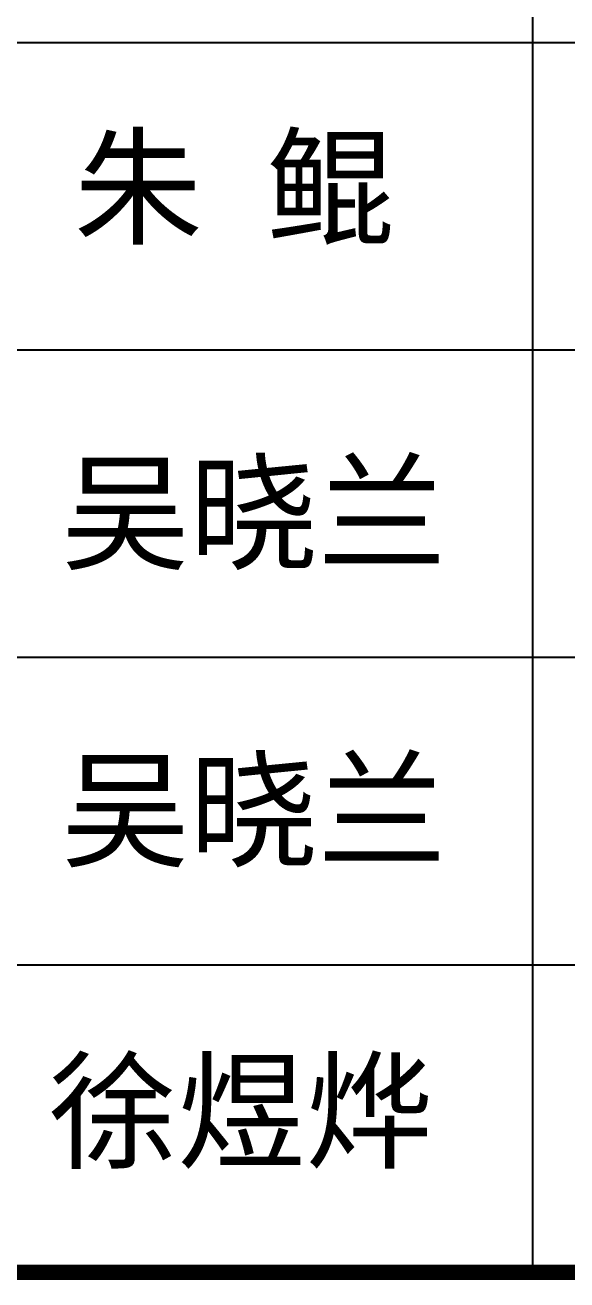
# Model space of a CAD drawing. Extents: x -417156 to 1571408, y 205758 to 1045562.
# Drawn here: x 918144 to 919907, y 1020801 to 1024882 of the extents above; entities that cross this region are included whole.
import ezdxf

# ---------------------------------------------------------------- set-up
doc = ezdxf.new("R2010")
doc.units = 0
doc.header["$LTSCALE"] = 1000
doc.header["$MEASUREMENT"] = 0
for name, color, linetype in [('PP-PM-TK', 7, 'CONTINUOUS'), ('PUB_TITLE', 4, 'CONTINUOUS'), ('签名', 255, 'CONTINUOUS')]:
    doc.layers.add(name, color=color, linetype=linetype)
doc.styles.add('-黑体', font='simhei.ttf', dxfattribs={"width": 0.8})

msp = doc.modelspace()

# ---------------------------------------------------------------- linework, layer by layer
at = {"layer": 'PP-PM-TK', "color": 4, "const_width": 20}
msp.add_lwpolyline([(916096.7, 1020825.7), (921596.7, 1020825.7)], dxfattribs=at)
at = {"layer": 'PUB_TITLE', "color": 4}
for p, q in [((919796.7, 1020825.7), (919796.7, 1027825.7)), ((916096.7, 1024825.7), (921596.7, 1024825.7)), ((916096.7, 1023825.7), (921596.7, 1023825.7)), ((916096.7, 1022825.7), (921596.7, 1022825.7)), ((916096.7, 1021825.7), (921596.7, 1021825.7)), ((916096.7, 1020825.7), (921596.7, 1020825.7))]:
    msp.add_line(p, q, dxfattribs=at)
at = {"layer": 'PUB_TITLE', "color": 4, "const_width": 50}
msp.add_lwpolyline([(916096.7, 1020825.7), (921596.7, 1020825.7)], dxfattribs=at)

# ---------------------------------------------------------------- texts
at = {"layer": '签名', "linetype": 'CONTINUOUS', "style": '-黑体'}
for s, p in [('朱 鲲', (918302.9, 1024201.2)), ('吴晓兰', (918262.3, 1023143.1)), ('吴晓兰', (918262.3, 1022176)), ('徐煜烨', (918221.4, 1021196.2))]:
    msp.add_text(s, height=306, dxfattribs=at).set_placement(p)

doc.saveas('drawing.dxf')
